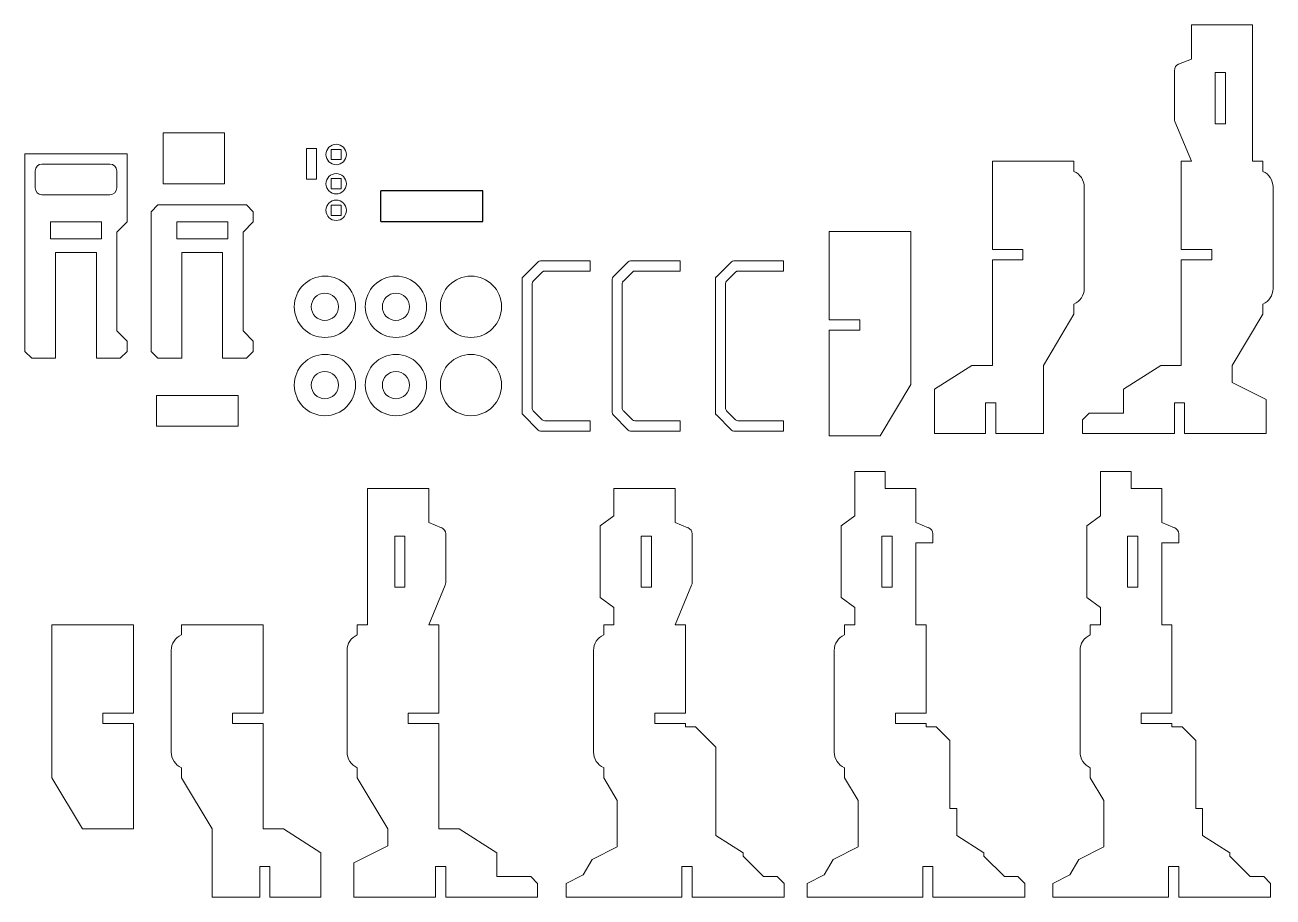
# Model space of a CAD drawing. Header units: millimetres. Extents: x 396 to 1740, y -484 to 227.
# Drawn here: x 928 to 1294.9, y -421.6 to -165.4 of the extents above; entities that cross this region are included whole.
import ezdxf

# ---------------------------------------------------------------- set-up
doc = ezdxf.new("R2010")
doc.units = ezdxf.units.MM

msp = doc.modelspace()

# ---------------------------------------------------------------- linework, layer by layer
at = {"color": 5, "linetype": 'Continuous', "lineweight": 15}
for p, q in [((1270.9, -175.4), (1270.9, -165.4)), ((1270.9, -165.4), (1288.9, -165.4)), ((1288.9, -165.4), (1288.9, -205.4)), ((1267.16, -176.9), (1270.9, -175.4)), ((1265.9, -193), (1265.9, -178.75)), ((1280.9, -179.4), (1277.9, -179.4)), ((1277.9, -179.4), (1277.9, -194.4)), ((1280.9, -194.4), (1280.9, -179.4)), ((1270.9, -205.4), (1266.06, -193.77)), ((1277.9, -194.4), (1280.9, -194.4)), ((968.64, -197.11), (968.64, -212.11)), ((968.64, -197.11), (986.64, -197.11)), ((986.64, -197.11), (986.64, -212.11)), ((1010.75, -201.66), (1010.75, -210.66)), ((1013.75, -201.66), (1010.75, -201.66)), ((1013.75, -201.66), (1013.75, -210.66)), ((958.01, -203.27), (928.01, -203.27)), ((928.01, -203.27), (928.01, -261.27)), ((958.01, -223.27), (958.01, -203.27)), ((1017.99, -201.94), (1020.99, -201.94)), ((1017.99, -204.94), (1017.99, -201.94)), ((1020.99, -204.94), (1017.99, -204.94)), ((1020.99, -201.94), (1020.99, -204.94)), ((1212.39, -205.4), (1212.39, -231.4)), ((1236.39, -205.4), (1212.39, -205.4)), ((1236.39, -208.4), (1236.39, -205.4)), ((1267.9, -205.4), (1267.9, -231.4)), ((1270.9, -205.4), (1267.9, -205.4)), ((1291.9, -205.4), (1288.9, -205.4)), ((1291.9, -208.4), (1291.9, -205.4)), ((931.01, -208.27), (931.01, -213.27)), ((953.01, -206.27), (933.01, -206.27)), ((955.01, -213.27), (955.01, -208.27)), ((968.64, -212.11), (986.64, -212.11)), ((1013.75, -210.66), (1010.75, -210.66)), ((1017.99, -213.54), (1017.99, -210.54)), ((1017.99, -210.54), (1020.99, -210.54)), ((1020.99, -210.54), (1020.99, -213.54)), ((933.01, -215.27), (953.01, -215.27)), ((1020.99, -213.54), (1017.99, -213.54)), ((1239.39, -212.98), (1239.39, -242.82)), ((1294.9, -212.98), (1294.9, -242.82)), ((967.12, -218.27), (965.12, -220.27)), ((993.12, -218.27), (967.12, -218.27)), ((995.12, -220.27), (993.12, -218.27)), ((1017.99, -221.34), (1017.99, -218.34)), ((1017.99, -218.34), (1020.99, -218.34)), ((1020.99, -218.34), (1020.99, -221.34)), ((935.51, -223.27), (950.51, -223.27)), ((935.51, -228.27), (935.51, -223.27)), ((950.51, -223.27), (950.51, -228.27)), ((958.01, -223.27), (955.01, -226.27)), ((965.12, -220.27), (965.12, -261.27)), ((987.62, -223.27), (972.62, -223.27)), ((972.62, -223.27), (972.62, -228.27)), ((987.62, -228.27), (987.62, -223.27)), ((992.12, -226.27), (995.12, -223.27)), ((995.12, -223.27), (995.12, -220.27)), ((1020.99, -221.34), (1017.99, -221.34)), ((955.01, -226.27), (955.01, -255.27)), ((992.12, -226.27), (992.12, -255.27)), ((1164.44, -252.05), (1164.44, -226.05)), ((1164.44, -226.05), (1188.44, -226.05)), ((1188.44, -226.05), (1188.44, -271.05)), ((950.51, -228.27), (935.51, -228.27)), ((972.62, -228.27), (987.62, -228.27)), ((949.01, -232.27), (937.01, -232.27)), ((937.01, -232.27), (937.01, -263.27)), ((949.01, -263.27), (949.01, -232.27)), ((986.12, -232.27), (974.12, -232.27)), ((974.12, -232.27), (974.12, -263.27)), ((986.12, -263.27), (986.12, -232.27)), ((1094.14, -234.68), (1079.56, -234.68)), ((1094.14, -237.68), (1094.14, -234.68)), ((1106.04, -234.68), (1120.62, -234.68)), ((1120.62, -234.68), (1120.62, -237.68)), ((1136.38, -234.68), (1150.96, -234.68)), ((1150.96, -234.68), (1150.96, -237.68)), ((1221.39, -231.4), (1212.39, -231.4)), ((1212.39, -234.4), (1212.39, -265.4)), ((1212.39, -234.4), (1221.39, -234.4)), ((1221.39, -234.4), (1221.39, -231.4)), ((1276.9, -231.4), (1267.9, -231.4)), ((1267.9, -234.4), (1267.9, -265.4)), ((1267.9, -234.4), (1276.9, -234.4)), ((1276.9, -234.4), (1276.9, -231.4)), ((1078.85, -234.97), (1074.43, -239.38)), ((1080.09, -237.97), (1077.43, -240.62)), ((1094.14, -237.68), (1080.8, -237.68)), ((1100.92, -239.38), (1105.33, -234.97)), ((1103.92, -240.62), (1106.57, -237.97)), ((1107.28, -237.68), (1120.62, -237.68)), ((1131.26, -239.38), (1135.67, -234.97)), ((1134.26, -240.62), (1136.91, -237.97)), ((1137.62, -237.68), (1150.96, -237.68)), ((1074.14, -240.09), (1074.14, -279.26)), ((1077.14, -241.33), (1077.14, -278.02)), ((1100.62, -279.26), (1100.62, -240.09)), ((1103.62, -278.02), (1103.62, -241.33)), ((1130.96, -279.26), (1130.96, -240.09)), ((1133.96, -278.02), (1133.96, -241.33)), ((1236.39, -250.4), (1236.39, -247.4)), ((1291.9, -250.4), (1291.9, -247.4)), ((1164.44, -252.05), (1173.44, -252.05)), ((1173.44, -252.05), (1173.44, -255.05)), ((1227.39, -265.4), (1236.39, -250.4)), ((1282.9, -265.4), (1291.9, -250.4)), ((955.01, -255.27), (958.01, -258.27)), ((995.12, -258.27), (992.12, -255.27)), ((1164.44, -286.05), (1164.44, -255.05)), ((1173.44, -255.05), (1164.44, -255.05)), ((958.01, -258.27), (958.01, -261.27)), ((995.12, -261.27), (995.12, -258.27)), ((928.01, -261.27), (930.01, -263.27)), ((937.01, -263.27), (930.01, -263.27)), ((956.01, -263.27), (949.01, -263.27)), ((956.01, -263.27), (958.01, -261.27)), ((965.12, -261.27), (967.12, -263.27)), ((967.12, -263.27), (974.12, -263.27)), ((986.12, -263.27), (993.12, -263.27)), ((993.12, -263.27), (995.12, -261.27)), ((1195.39, -272.4), (1206.39, -265.4)), ((1206.39, -265.4), (1212.39, -265.4)), ((1227.39, -265.4), (1227.39, -285.4)), ((1261.9, -265.4), (1250.9, -272.4)), ((1267.9, -265.4), (1261.9, -265.4)), ((1282.9, -270.4), (1282.9, -265.4)), ((1188.44, -271.05), (1179.44, -286.05)), ((1282.9, -270.4), (1292.9, -275.4)), ((966.71, -274.27), (966.71, -283.27)), ((966.71, -274.27), (990.71, -274.27)), ((990.71, -274.27), (990.71, -283.27)), ((1195.39, -285.4), (1195.39, -272.4)), ((1250.9, -272.4), (1250.9, -279.4)), ((1077.43, -278.73), (1080.09, -281.38)), ((1106.57, -281.38), (1103.92, -278.73)), ((1136.91, -281.38), (1134.26, -278.73)), ((1213.39, -276.4), (1210.39, -276.4)), ((1210.39, -276.4), (1210.39, -285.4)), ((1213.39, -285.4), (1213.39, -276.4)), ((1268.9, -276.4), (1265.9, -276.4)), ((1265.9, -276.4), (1265.9, -285.4)), ((1268.9, -285.4), (1268.9, -276.4)), ((1292.9, -275.4), (1292.9, -285.4)), ((1074.43, -279.97), (1078.85, -284.38)), ((1080.8, -281.68), (1094.14, -281.68)), ((1094.14, -284.68), (1094.14, -281.68)), ((1105.33, -284.38), (1100.92, -279.97)), ((1120.62, -281.68), (1107.28, -281.68)), ((1120.62, -281.68), (1120.62, -284.68)), ((1135.67, -284.38), (1131.26, -279.97)), ((1150.96, -281.68), (1137.62, -281.68)), ((1150.96, -281.68), (1150.96, -284.68)), ((1240.9, -279.4), (1238.9, -281.4)), ((1238.9, -285.4), (1238.9, -281.4)), ((1240.9, -279.4), (1250.9, -279.4)), ((966.71, -283.27), (990.71, -283.27)), ((1079.56, -284.68), (1094.14, -284.68)), ((1120.62, -284.68), (1106.04, -284.68)), ((1150.96, -284.68), (1136.38, -284.68)), ((1179.44, -286.05), (1164.44, -286.05)), ((1210.39, -285.4), (1195.39, -285.4)), ((1227.39, -285.4), (1213.39, -285.4)), ((1238.9, -285.4), (1265.9, -285.4)), ((1268.9, -285.4), (1292.9, -285.4)), ((1180.92, -296.57), (1171.92, -296.57)), ((1171.92, -309.57), (1171.92, -296.57)), ((1180.92, -296.57), (1180.92, -301.57)), ((1253.17, -296.57), (1244.17, -296.57)), ((1244.17, -296.57), (1244.17, -309.57)), ((1253.17, -296.57), (1253.17, -301.57)), ((1028.7, -301.57), (1046.7, -301.57)), ((1028.7, -301.57), (1028.7, -341.57)), ((1046.7, -301.57), (1046.7, -311.57)), ((1119.15, -301.57), (1101.15, -301.57)), ((1101.15, -309.57), (1101.15, -301.57)), ((1119.15, -301.57), (1119.15, -311.57)), ((1180.92, -301.57), (1189.92, -301.57)), ((1189.92, -301.57), (1189.92, -311.57)), ((1253.17, -301.57), (1262.17, -301.57)), ((1262.17, -301.57), (1262.17, -311.57)), ((1046.7, -311.57), (1050.45, -313.07)), ((1101.15, -309.57), (1097.15, -312.57)), ((1119.15, -311.57), (1122.89, -313.07)), ((1171.92, -309.57), (1167.92, -312.57)), ((1189.92, -311.57), (1193.67, -313.07)), ((1244.17, -309.57), (1240.17, -312.57)), ((1262.17, -311.57), (1265.91, -313.07)), ((1051.7, -314.92), (1051.7, -329.17)), ((1097.15, -312.57), (1097.15, -333.57)), ((1124.15, -314.92), (1124.15, -329.17)), ((1167.92, -312.57), (1167.92, -333.57)), ((1194.92, -314.92), (1194.92, -317.57)), ((1240.17, -312.57), (1240.17, -333.57)), ((1267.17, -314.92), (1267.17, -317.57)), ((1036.7, -330.57), (1036.7, -315.57)), ((1036.7, -315.57), (1039.7, -315.57)), ((1039.7, -315.57), (1039.7, -330.57)), ((1109.15, -330.57), (1109.15, -315.57)), ((1109.15, -315.57), (1112.15, -315.57)), ((1112.15, -315.57), (1112.15, -330.57)), ((1179.92, -330.57), (1179.92, -315.57)), ((1179.92, -315.57), (1182.92, -315.57)), ((1182.92, -315.57), (1182.92, -330.57)), ((1189.92, -341.57), (1189.92, -317.57)), ((1189.92, -317.57), (1194.92, -317.57)), ((1252.17, -330.57), (1252.17, -315.57)), ((1252.17, -315.57), (1255.17, -315.57)), ((1255.17, -315.57), (1255.17, -330.57)), ((1262.17, -341.57), (1262.17, -317.57)), ((1267.17, -317.57), (1262.17, -317.57)), ((1051.55, -329.94), (1046.7, -341.57)), ((1124, -329.94), (1119.15, -341.57)), ((1039.7, -330.57), (1036.7, -330.57)), ((1097.15, -333.57), (1101.15, -336.57)), ((1112.15, -330.57), (1109.15, -330.57)), ((1167.92, -333.57), (1171.92, -336.57)), ((1182.92, -330.57), (1179.92, -330.57)), ((1240.17, -333.57), (1244.17, -336.57)), ((1255.17, -330.57), (1252.17, -330.57)), ((1101.15, -341.57), (1101.15, -336.57)), ((1171.92, -341.57), (1171.92, -336.57)), ((1244.17, -341.57), (1244.17, -336.57)), ((959.95, -341.57), (935.95, -341.57)), ((935.95, -341.57), (935.95, -386.57)), ((959.95, -367.57), (959.95, -341.57)), ((974.01, -341.57), (998.01, -341.57)), ((974.01, -344.57), (974.01, -341.57)), ((998.01, -341.57), (998.01, -367.57)), ((1025.7, -341.57), (1028.7, -341.57)), ((1025.7, -344.57), (1025.7, -341.57)), ((1046.7, -341.57), (1049.7, -341.57)), ((1049.7, -367.57), (1049.7, -341.57)), ((1098.15, -341.57), (1101.15, -341.57)), ((1098.15, -344.57), (1098.15, -341.57)), ((1119.15, -341.57), (1122.15, -341.57)), ((1122.15, -341.57), (1122.15, -367.57)), ((1168.92, -341.57), (1171.92, -341.57)), ((1168.92, -344.57), (1168.92, -341.57)), ((1189.92, -341.57), (1192.92, -341.57)), ((1192.92, -341.57), (1192.92, -367.57)), ((1241.17, -341.57), (1244.17, -341.57)), ((1241.17, -344.57), (1241.17, -341.57)), ((1262.17, -341.57), (1265.17, -341.57)), ((1265.17, -341.57), (1265.17, -367.57)), ((971.01, -349.15), (971.01, -378.99)), ((1022.7, -349.15), (1022.7, -378.99)), ((1095.15, -349.15), (1095.15, -378.99)), ((1165.92, -349.15), (1165.92, -378.99)), ((1238.17, -349.15), (1238.17, -378.99)), ((950.95, -367.57), (950.95, -370.57)), ((959.95, -367.57), (950.95, -367.57)), ((989.01, -370.57), (989.01, -367.57)), ((989.01, -367.57), (998.01, -367.57)), ((1040.7, -370.57), (1040.7, -367.57)), ((1040.7, -367.57), (1049.7, -367.57)), ((1113.15, -370.57), (1113.15, -367.57)), ((1113.15, -367.57), (1122.15, -367.57)), ((1183.92, -370.57), (1183.92, -367.57)), ((1183.92, -367.57), (1192.92, -367.57)), ((1256.17, -370.57), (1256.17, -367.57)), ((1256.17, -367.57), (1265.17, -367.57)), ((950.95, -370.57), (959.95, -370.57)), ((959.95, -401.57), (959.95, -370.57)), ((998.01, -370.57), (989.01, -370.57)), ((998.01, -370.57), (998.01, -401.57)), ((1049.7, -370.57), (1040.7, -370.57)), ((1049.7, -401.57), (1049.7, -370.57)), ((1122.15, -370.57), (1113.15, -370.57)), ((1122.15, -370.57), (1122.15, -371.57)), ((1125.15, -371.57), (1122.15, -371.57)), ((1125.15, -371.57), (1131.15, -377.57)), ((1192.92, -370.57), (1183.92, -370.57)), ((1192.92, -370.57), (1192.92, -371.57)), ((1195.92, -371.57), (1192.92, -371.57)), ((1199.92, -375.57), (1195.92, -371.57)), ((1265.17, -370.57), (1256.17, -370.57)), ((1265.17, -370.57), (1265.17, -371.57)), ((1268.17, -371.57), (1265.17, -371.57)), ((1272.17, -375.57), (1268.17, -371.57)), ((1131.15, -377.57), (1131.15, -403.48)), ((1199.92, -395.57), (1199.92, -375.57)), ((1272.17, -395.57), (1272.17, -375.57)), ((974.01, -386.57), (974.01, -383.57)), ((1025.7, -386.57), (1025.7, -383.57)), ((1098.15, -386.57), (1098.15, -383.57)), ((1168.92, -386.57), (1168.92, -383.57)), ((1241.17, -386.57), (1241.17, -383.57)), ((935.95, -386.57), (944.95, -401.57)), ((983.01, -401.57), (974.01, -386.57)), ((1025.7, -386.57), (1034.7, -401.57)), ((1102.15, -393.24), (1098.15, -386.57)), ((1172.92, -393.24), (1168.92, -386.57)), ((1245.17, -393.24), (1241.17, -386.57)), ((1102.15, -393.24), (1102.15, -406.83)), ((1172.92, -393.24), (1172.92, -406.83)), ((1199.92, -395.57), (1201.92, -395.57)), ((1201.92, -403.48), (1201.92, -395.57)), ((1245.17, -393.24), (1245.17, -406.83)), ((1272.17, -395.57), (1274.17, -395.57)), ((1274.17, -403.48), (1274.17, -395.57)), ((959.95, -401.57), (944.95, -401.57)), ((983.01, -421.57), (983.01, -401.57)), ((998.01, -401.57), (1004.01, -401.57)), ((1004.01, -401.57), (1015.01, -408.57)), ((1034.7, -401.57), (1034.7, -406.57)), ((1055.7, -401.57), (1049.7, -401.57)), ((1066.7, -408.57), (1055.7, -401.57)), ((1131.15, -403.48), (1139.15, -408.57)), ((1201.92, -403.48), (1209.92, -408.57)), ((1274.17, -403.48), (1282.17, -408.57)), ((1034.7, -406.57), (1024.7, -411.57)), ((1102.15, -406.83), (1094.78, -410.52)), ((1172.92, -406.83), (1165.55, -410.52)), ((1245.17, -406.83), (1237.79, -410.52)), ((1015.01, -408.57), (1015.01, -421.57)), ((1066.7, -408.57), (1066.7, -415.57)), ((1094.78, -410.52), (1092.15, -415.07)), ((1139.15, -408.57), (1139.15, -409.57)), ((1139.15, -409.57), (1145.15, -415.57)), ((1165.55, -410.52), (1162.92, -415.07)), ((1209.92, -408.57), (1209.92, -409.57)), ((1209.92, -409.57), (1215.92, -415.57)), ((1237.79, -410.52), (1235.17, -415.07)), ((1282.17, -408.57), (1282.17, -409.57)), ((1282.17, -409.57), (1288.17, -415.57)), ((997.01, -421.57), (997.01, -412.57)), ((997.01, -412.57), (1000.01, -412.57)), ((1000.01, -412.57), (1000.01, -421.57)), ((1024.7, -411.57), (1024.7, -421.57)), ((1048.7, -421.57), (1048.7, -412.57)), ((1048.7, -412.57), (1051.7, -412.57)), ((1051.7, -412.57), (1051.7, -421.57)), ((1121.15, -421.57), (1121.15, -412.57)), ((1121.15, -412.57), (1124.15, -412.57)), ((1124.15, -412.57), (1124.15, -421.57)), ((1191.92, -421.57), (1191.92, -412.57)), ((1191.92, -412.57), (1194.92, -412.57)), ((1194.92, -412.57), (1194.92, -421.57)), ((1264.17, -421.57), (1264.17, -412.57)), ((1264.17, -412.57), (1267.17, -412.57)), ((1267.17, -412.57), (1267.17, -421.57)), ((1066.7, -415.57), (1076.7, -415.57)), ((1078.7, -417.57), (1076.7, -415.57)), ((1078.7, -417.57), (1078.7, -421.57)), ((1092.15, -415.07), (1087.15, -417.57)), ((1087.15, -417.57), (1087.15, -421.57)), ((1145.15, -415.57), (1149.15, -415.57)), ((1151.15, -417.57), (1149.15, -415.57)), ((1151.15, -417.57), (1151.15, -421.57)), ((1162.92, -415.07), (1157.92, -417.57)), ((1157.92, -417.57), (1157.92, -421.57)), ((1215.92, -415.57), (1219.92, -415.57)), ((1221.92, -417.57), (1219.92, -415.57)), ((1221.92, -417.57), (1221.92, -421.57)), ((1235.17, -415.07), (1230.17, -417.57)), ((1230.17, -417.57), (1230.17, -421.57)), ((1288.17, -415.57), (1292.17, -415.57)), ((1294.17, -417.57), (1292.17, -415.57)), ((1294.17, -417.57), (1294.17, -421.57)), ((997.01, -421.57), (983.01, -421.57)), ((1015.01, -421.57), (1000.01, -421.57)), ((1048.7, -421.57), (1024.7, -421.57)), ((1078.7, -421.57), (1051.7, -421.57)), ((1121.15, -421.57), (1087.15, -421.57)), ((1151.15, -421.57), (1124.15, -421.57)), ((1191.92, -421.57), (1157.92, -421.57)), ((1221.92, -421.57), (1194.92, -421.57)), ((1264.17, -421.57), (1230.17, -421.57)), ((1294.17, -421.57), (1267.17, -421.57))]:
    msp.add_line(p, q, dxfattribs=at)
at = {"color": 5}
for p, q in [((1062.63, -214.11), (1032.63, -214.11)), ((1032.63, -223.11), (1032.63, -214.11)), ((1062.63, -223.11), (1062.63, -214.11)), ((1032.63, -223.11), (1062.63, -223.11))]:
    msp.add_line(p, q, dxfattribs=at)
at = {"color": 5, "linetype": 'Continuous', "lineweight": 15}
for centre, radius in [((1019.49, -203.44), 3), ((1019.49, -212.04), 3), ((1019.49, -219.84), 3), ((1016.19, -248.18), 9), ((1037.07, -248.18), 9), ((1059.12, -248.18), 9), ((1016.19, -248.18), 4), ((1037.07, -248.18), 4), ((1016.19, -271.18), 9), ((1037.07, -271.18), 9), ((1059.12, -271.18), 9), ((1016.19, -271.18), 4), ((1037.07, -271.18), 4)]:
    msp.add_circle(centre, radius, dxfattribs=at)
for centre, radius, start, end in [((1267.9, -178.75), 2, 111.8014, 180), ((1267.9, -193), 2, 180, 202.6199), ((933.01, -208.27), 2, 90, 180), ((953.01, -208.27), 2, 0, 90), ((1234.39, -212.98), 5, 0, 66.4218), ((1289.9, -212.98), 5, 0, 66.4218), ((933.01, -213.27), 2, 180, 270), ((953.01, -213.27), 2, 270, 360), ((1079.56, -235.68), 1, 90, 135), ((1106.04, -235.68), 1, 90, 135), ((1136.38, -235.68), 1, 90, 135), ((1080.8, -238.68), 1, 90, 135), ((1107.28, -238.68), 1, 90, 135), ((1137.62, -238.68), 1, 90, 135), ((1075.14, -240.09), 1, 135, 180), ((1078.14, -241.33), 1, 135, 180), ((1101.62, -240.09), 1, 135, 180), ((1104.62, -241.33), 1, 135, 180), ((1131.96, -240.09), 1, 135, 180), ((1134.96, -241.33), 1, 135, 180), ((1234.39, -242.82), 5, 293.5782, 360), ((1289.9, -242.82), 5, 293.5782, 360), ((1078.14, -278.02), 1, 180, 225), ((1104.62, -278.02), 1, 180, 225), ((1134.96, -278.02), 1, 180, 225), ((1075.14, -279.26), 1, 180, 225), ((1080.8, -280.68), 1, 225, 270), ((1101.62, -279.26), 1, 180, 225), ((1107.28, -280.68), 1, 225, 270), ((1131.96, -279.26), 1, 180, 225), ((1137.62, -280.68), 1, 225, 270), ((1079.56, -283.68), 1, 225, 270), ((1106.04, -283.68), 1, 225, 270), ((1136.38, -283.68), 1, 225, 270), ((1049.7, -314.92), 2, 0, 68.1986), ((1122.15, -314.92), 2, 0, 68.1986), ((1192.92, -314.92), 2, 0, 68.1986), ((1265.17, -314.92), 2, 0, 68.1986), ((1049.7, -329.17), 2, 337.3801, 360), ((1122.15, -329.17), 2, 337.3801, 360), ((976.01, -349.15), 5, 113.5782, 180), ((1027.7, -349.15), 5, 113.5782, 180), ((1100.15, -349.15), 5, 113.5782, 180), ((1170.92, -349.15), 5, 113.5782, 180), ((1243.17, -349.15), 5, 113.5782, 180), ((976.01, -378.99), 5, 180, 246.4218), ((1027.7, -378.99), 5, 180, 246.4218), ((1100.15, -378.99), 5, 180, 246.4218), ((1170.92, -378.99), 5, 180, 246.4218), ((1243.17, -378.99), 5, 180, 246.4218)]:
    msp.add_arc(centre, radius, start, end, dxfattribs=at)

doc.saveas('drawing.dxf')
